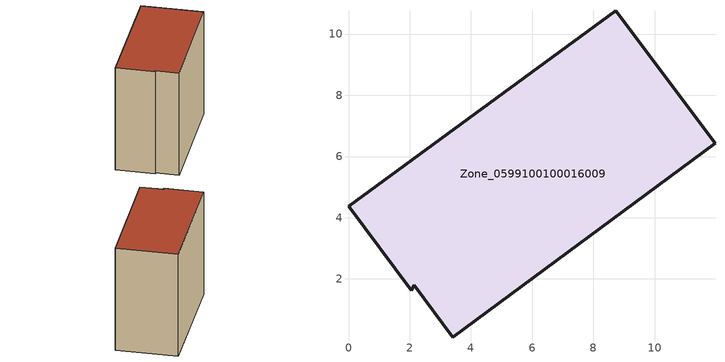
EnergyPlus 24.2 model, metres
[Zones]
Zone_0599100100016009
 floor ground (C_G): 11.97,6.44 3.4,0.1 2.14,1.8 2.05,1.63 0,4.37 8.74,10.76 z0
 wall outside (C_F): 11.97,6.44 8.74,10.76 0,4.37 2.05,1.63 2.14,1.8 3.4,0.1 11.97,6.44 z0:9.89
 roof outside (C_R): 3.4,0.1 11.97,6.44 8.74,10.76 0,4.37 2.05,1.63 2.14,1.8 z9.89
[BUILDING]
Pand.0599100100016009: North Axis=0; Terrain=City; Loads Convergence Tolerance Value=0.04; Temperature Convergence Tolerance Value=0.4; Solar Distribution=FullExterior; Maximum Number of Warmup Days=25; Minimum Number of Warmup Days=1
[Site:Location]
Rotterdam.The.Hague.AP_ZH_NLD Design_Conditions: Latitude=51.96; Longitude=4.45; Time Zone=1; Elevation=-4.5
[SITE:GROUNDTEMPERATURE:BUILDINGSURFACE]
18, 18, 18, 18, 18, 18, 18, 18, 18, 18, 18, 18
[MATERIAL] Thermal Absorptance=0.9; Solar Absorptance=0.7; Visible Absorptance=0.7
Name | Roughness | Thickness | Conductivity | Density | Specific Heat
G.TI.2015-2018 | MediumSmooth | 0.15 | 0.0428571 | 540 | 1210
F.TI.2015-2018 | Rough | 0.3 | 0.0666667 | 1920 | 840
R.TI.2015-2018 | MediumRough | 0.2 | 0.0333333 | 1500 | 1000
[CONSTRUCTION]
C_G: G.TI.2015-2018
C_F: F.TI.2015-2018
C_R: R.TI.2015-2018
[ZONE]
Zone_0599100100016009: Type=1; Multiplier=1; Ceiling Height=Autocalculate; Volume=Autocalculate; Floor Area=autocalculate; Part of Total Floor Area=Yes
[ZONEINFILTRATION:DESIGNFLOWRATE]
Infil_Zone_0599100100016009: Zone or ZoneList or Space or SpaceList=Zone_0599100100016009; Schedule=AlwaysOn; Design Flow Rate Calculation Method=Flow/Area; Flow Rate per Floor Area=0.0015; Constant Term Coefficient=1; Temperature Term Coefficient=0; Velocity Term Coefficient=0; Velocity Squared Term Coefficient=0
[HVACTEMPLATE:ZONE:IDEALLOADSAIRSYSTEM]
Zone_0599100100016009: Maximum Heating Supply Air Temperature=50; Minimum Cooling Supply Air Temperature=13; Maximum Heating Supply Air Humidity Ratio=0.0156; Minimum Cooling Supply Air Humidity Ratio=0.0077; Heating Limit=NoLimit; Cooling Limit=NoLimit; Dehumidification Control Type=ConstantSensibleHeatRatio; Cooling Sensible Heat Ratio=0.7; Dehumidification Setpoint=60; Humidification Control Type=None; Humidification Setpoint=30; Outdoor Air Method=None; Outdoor Air Flow Rate per Person=0.00944; Outdoor Air Flow Rate per Zone Floor Area=0; Outdoor Air Flow Rate per Zone=0; Demand Controlled Ventilation Type=None; Outdoor Air Economizer Type=NoEconomizer; Heat Recovery Type=None; Sensible Heat Recovery Effectiveness=0.7; Latent Heat Recovery Effectiveness=0.65
[ZONECONTROL:THERMOSTAT]
ThermostatControl_Zone_0599100100016009: Zone or ZoneList=Zone_0599100100016009; Control Type Schedule=DualSetpointControlType; Control 1=Thermostat_Zone_0599100100016009; Temperature Difference Between Cutout And Setpoint=0
[THERMOSTATSETPOINT:DUALSETPOINT]
Thermostat_Zone_0599100100016009: Heating Setpoint Temperature Schedule=HeatingSetpoint_Zone_0599100100016009; Cooling Setpoint Temperature Schedule=CoolingSetpoint_Zone_0599100100016009
[SCHEDULE:COMPACT]
HeatingSetpoint_Zone_0599100100016009: Through: 12/31, For: AllDays, Until: 24:00, 21
CoolingSetpoint_Zone_0599100100016009: Through: 12/31, For: AllDays, Until: 24:00, 24
DualSetpointControlType: Through: 12/31, For: AllDays, Until: 24:00, 4
AlwaysOn: Through: 12/31, For: AllDays, Until: 24:00, 1
